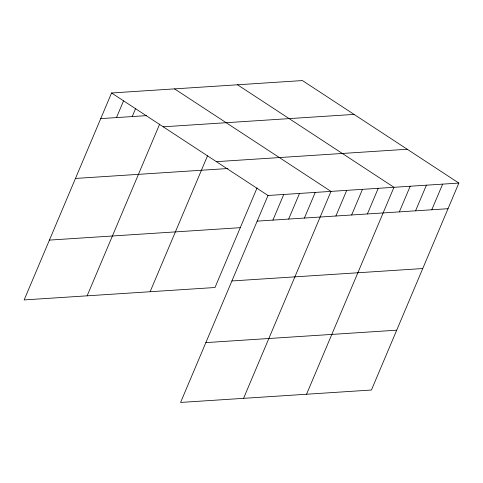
<?xml version="1.0" encoding="UTF-8"?>
<svg xmlns="http://www.w3.org/2000/svg" width="483" height="483" viewBox="0 0 483 483"><rect width="100%" height="100%" fill="white"/><g stroke="black" fill="none" stroke-linecap="round" stroke-linejoin="round"><path stroke-width="0.72" d="M458.85 183.075L268.005 195.488L180.588 402.436L371.433 390.022L458.85 183.075L302.412 80.564L111.567 92.978L24.15 299.925L214.995 287.512L257.053 187.947M116.481 117.592L123.509 100.959M132.227 116.566L135.741 108.252M87.127 295.825L159.65 124.143M150.11 291.732L207.527 155.81M272.919 220.103L283.75 194.468M288.665 219.077L299.49 193.441M304.411 218.056L315.236 192.415M243.565 398.342L330.982 191.395L174.55 88.878M335.896 216.004L346.728 190.368M351.642 214.983L362.473 189.342M367.388 213.957L378.219 188.322M306.542 394.243L393.965 187.295L237.527 84.785M399.356 211.88L410.182 186.239M415.579 210.823L426.404 185.188M431.796 209.767L442.627 184.132M100.736 118.613L146.476 115.636M163.194 126.806L354.039 114.393M216.378 161.66L407.229 149.247M75.463 178.444L227.97 168.525M257.173 221.129L448.019 208.71M49.423 240.093L240.268 227.674M231.9 280.961L422.746 268.542M205.861 342.604L396.706 330.191M111.567 92.978L268.005 195.488"/></g></svg>
